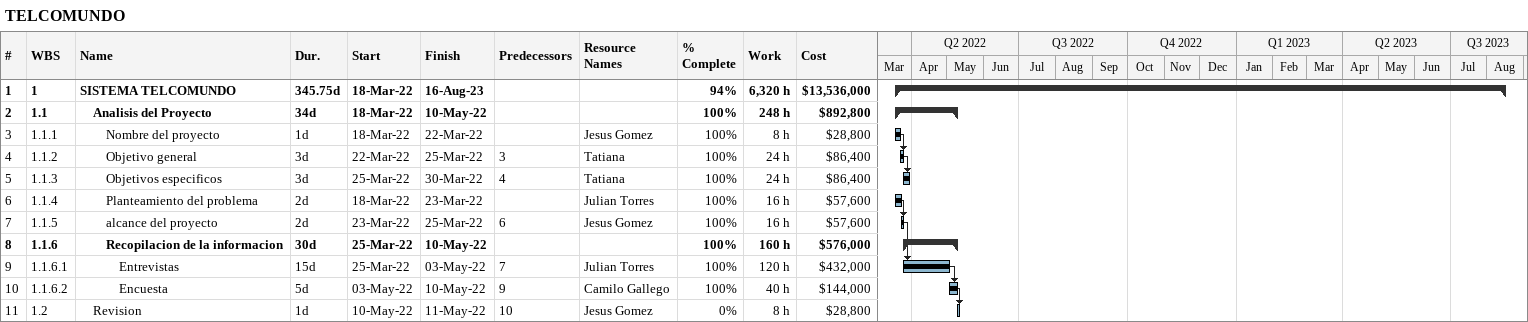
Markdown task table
TELCOMUNDO

| ID | WBS | Task | Duration | Start | Finish | Predecessors | Resources | % complete | Work (h) | Cost ($) |
|---|---|---|---|---|---|---|---|---|---|---|
| 1 | 1 | **SISTEMA TELCOMUNDO** | 345.75d | 2022-03-18 | 2023-08-16 |  |  | 94 | 6320 | 13536000 |
| 2 | 1.1 | **Analisis del Proyecto** | 34d | 2022-03-18 | 2022-05-10 |  |  | 100 | 248 | 892800 |
| 3 | 1.1.1 | Nombre del proyecto | 1d | 2022-03-18 | 2022-03-22 |  | Jesus Gomez | 100 | 8 | 28800 |
| 4 | 1.1.2 | Objetivo general | 3d | 2022-03-22 | 2022-03-25 | 3 | Tatiana | 100 | 24 | 86400 |
| 5 | 1.1.3 | Objetivos especificos | 3d | 2022-03-25 | 2022-03-30 | 4 | Tatiana | 100 | 24 | 86400 |
| 6 | 1.1.4 | Planteamiento del problema | 2d | 2022-03-18 | 2022-03-23 |  | Julian Torres | 100 | 16 | 57600 |
| 7 | 1.1.5 | alcance del proyecto | 2d | 2022-03-23 | 2022-03-25 | 6 | Jesus Gomez | 100 | 16 | 57600 |
| 8 | 1.1.6 | **Recopilacion de la informacion** | 30d | 2022-03-25 | 2022-05-10 |  |  | 100 | 160 | 576000 |
| 9 | 1.1.6.1 | Entrevistas | 15d | 2022-03-25 | 2022-05-03 | 7 | Julian Torres | 100 | 120 | 432000 |
| 10 | 1.1.6.2 | Encuesta | 5d | 2022-05-03 | 2022-05-10 | 9 | Camilo Gallego | 100 | 40 | 144000 |
| 11 | 1.2 | Revision | 1d | 2022-05-10 | 2022-05-11 | 10 | Jesus Gomez | 0 | 8 | 28800 |
